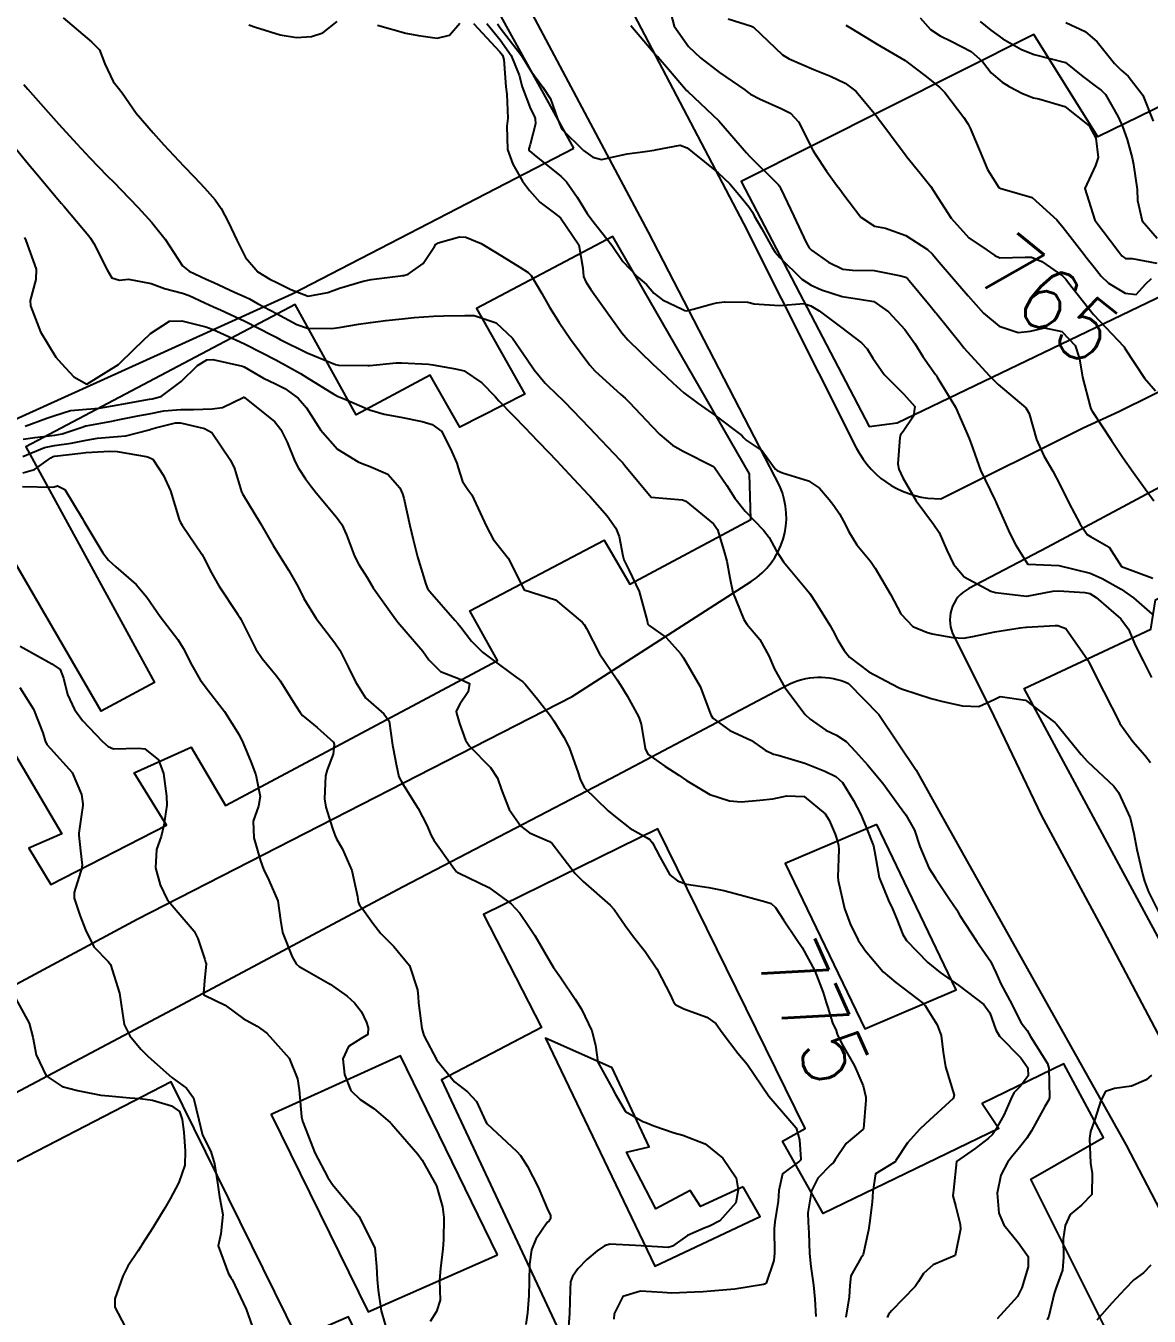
# Model space of a CAD drawing. Header units: metres. Extents: x 318500 to 325275, y 7408834 to 7428799.
# Drawn here: x 323206.3 to 323277.8, y 7420787.6 to 7420869.7 of the extents above; entities that cross this region are included whole.
import ezdxf
from ezdxf.enums import TextEntityAlignment as Align

# ---------------------------------------------------------------- set-up
doc = ezdxf.new("R2010")
doc.units = ezdxf.units.M
doc.header["$MEASUREMENT"] = 0
for name, color, linetype in [('Cotas', 45, 'Continuous'), ('Curvas de Nivel 1m', 11, 'Continuous'), ('Curvas de Nivel 5m', 15, 'Continuous'), ('Edificações', 30, 'Continuous'), ('Vias Primárias', 230, 'Continuous')]:
    doc.layers.add(name, color=color, linetype=linetype)
doc.styles.add('Style-STANDARD', font='STANDARD.shx')

msp = doc.modelspace()

# ---------------------------------------------------------------- linework, layer by layer
at = {"layer": 'Curvas de Nivel 1m', "flags": 128}
for points, elevation in [([(323247.255, 7420870.981), (323247.589, 7420869.699), (323248.501, 7420868.395), (323249.271, 7420867.672), (323250.476, 7420866.739), (323252.093, 7420865.636), (323252.3, 7420865.474), (323252.457, 7420865.352), (323253.016, 7420865.063), (323254.448, 7420864.425), (323254.993, 7420864.15), (323255.505, 7420863.594), (323256.413, 7420861.799), (323256.535, 7420861.578), (323257.288, 7420860.461), (323257.952, 7420859.557), (323258.14, 7420859.307), (323258.381, 7420858.948), (323259.465, 7420857.539), (323260.352, 7420856.968), (323261.039, 7420856.83), (323262.343, 7420856.372), (323263.715, 7420855.479), (323264.027, 7420855.175), (323264.324, 7420854.827), (323265.499, 7420853.458), (323266.296, 7420852.532), (323267.27, 7420851.43), (323268.268, 7420850.587), (323269.48, 7420850.183), (323270.263, 7420850.276), (323271.161, 7420850.486), (323272.263, 7420850.253), (323273.121, 7420849.357), (323273.399, 7420848.51), (323273.581, 7420847.35), (323274.062, 7420845.482), (323274.112, 7420845.341), (323274.198, 7420845.183), (323275.436, 7420843.321), (323275.726, 7420842.877), (323276.159, 7420842.236), (323276.8, 7420841.304), (323278.123, 7420839.485)], 766), ([(323208.691, 7420870.217), (323210.498, 7420868.701), (323211.021, 7420868.182), (323211.36, 7420867.294), (323211.879, 7420866.169), (323212.144, 7420865.852), (323212.453, 7420865.452), (323213.349, 7420864.151), (323214.421, 7420862.897), (323215.118, 7420862.129), (323216.39, 7420860.772), (323217.032, 7420860.1), (323217.689, 7420859.406), (323218.366, 7420858.646), (323218.762, 7420858.076), (323219.234, 7420857.184), (323219.762, 7420856.066), (323220.314, 7420854.977), (323221.088, 7420854.048), (323221.846, 7420853.587), (323222.294, 7420853.385), (323223.195, 7420852.923), (323224.285, 7420852.506), (323225.54, 7420852.735), (323226.29, 7420853.008), (323227.793, 7420853.456), (323228.296, 7420853.569), (323230.173, 7420853.796), (323230.299, 7420853.811), (323230.391, 7420853.827), (323230.657, 7420853.916), (323231.622, 7420854.595), (323232.327, 7420855.668), (323232.417, 7420855.811), (323232.579, 7420855.896), (323233.932, 7420856.28), (323234.336, 7420856.264), (323235.296, 7420855.856), (323236.321, 7420855.239), (323237.773, 7420854.36), (323238.303, 7420854.019), (323238.49, 7420853.817), (323239.162, 7420852.68), (323239.663, 7420851.799), (323240.266, 7420850.839), (323240.994, 7420849.779), (323242.225, 7420848.113), (323242.55, 7420847.757), (323244.205, 7420846.257), (323244.478, 7420846.011), (323244.758, 7420845.732), (323246.178, 7420844.227), (323246.675, 7420843.702), (323247.489, 7420843.016), (323248.16, 7420842.64), (323250.086, 7420841.661), (323250.149, 7420841.606), (323250.933, 7420840.449), (323251.461, 7420839.64), (323252.108, 7420838.824), (323253.279, 7420837.612), (323253.627, 7420837.149), (323254.077, 7420836.313), (323254.56, 7420835.595), (323256.044, 7420833.82), (323256.231, 7420833.577), (323256.634, 7420832.968), (323257.507, 7420831.558), (323257.684, 7420831.232), (323258.001, 7420830.616), (323258.402, 7420829.952), (323258.759, 7420829.538), (323259.976, 7420828.598), (323261.868, 7420827.594), (323261.961, 7420827.555), (323262.126, 7420827.498), (323263.952, 7420826.905), (323264.698, 7420826.71), (323265.945, 7420826.442), (323266.986, 7420826.388), (323267.951, 7420826.833), (323268.344, 7420827.024), (323269.951, 7420826.793), (323271.825, 7420825.362), (323271.88, 7420825.312), (323271.929, 7420825.26), (323273.49, 7420823.344), (323273.903, 7420822.894), (323275.57, 7420821.315), (323275.874, 7420820.913), (323276.609, 7420819.299), (323276.846, 7420818.301), (323277.035, 7420817.292), (323277.431, 7420815.66), (323277.538, 7420815.284), (323277.79, 7420814.597), (323278.437, 7420813.273)], 771), ([(323263.253, 7420870.214), (323263.9, 7420869.479), (323264.514, 7420869.075), (323265.232, 7420868.74), (323266.499, 7420868.074), (323267.207, 7420867.439), (323267.778, 7420866.726), (323268.477, 7420866.12), (323268.92, 7420865.859), (323269.766, 7420865.401), (323270.466, 7420865.12), (323270.797, 7420865.055), (323272.458, 7420864.568), (323273.999, 7420863.347), (323274.428, 7420862.564), (323274.58, 7420861.337), (323274.405, 7420860.818), (323273.726, 7420859.35), (323274.36, 7420857.34), (323275.891, 7420855.317), (323276.079, 7420855.065), (323276.326, 7420854.904), (323276.739, 7420854.893), (323278.323, 7420854.601)], 763), ([(323235.665, 7420869.853), (323236.505, 7420868.811), (323237.223, 7420867.833), (323237.723, 7420866.576), (323237.913, 7420865.825), (323238.446, 7420864.423), (323238.656, 7420864.03), (323238.739, 7420863.816), (323238.771, 7420863.478), (323238.415, 7420862.157), (323238.342, 7420861.889), (323238.347, 7420861.821), (323238.409, 7420861.735), (323238.813, 7420861.405), (323240.385, 7420860.136), (323240.732, 7420859.785), (323241.409, 7420858.813), (323242.053, 7420857.765), (323242.354, 7420857.374), (323243.628, 7420855.747), (323244.315, 7420854.715), (323245.274, 7420853.725), (323245.82, 7420853.242), (323246.29, 7420852.7), (323246.85, 7420852.266), (323248.107, 7420851.683), (323248.279, 7420851.599), (323248.385, 7420851.572), (323248.81, 7420851.675), (323249.941, 7420852.006), (323250.284, 7420852.084), (323250.786, 7420852.153), (323252.285, 7420852.117), (323252.684, 7420852.022), (323254.285, 7420851.919), (323255.834, 7420852.037), (323256.285, 7420851.894), (323256.823, 7420851.572), (323258.264, 7420850.49), (323259.516, 7420849.531), (323259.88, 7420849.159), (323260.24, 7420848.556), (323260.965, 7420847.513), (323262.211, 7420846.26), (323262.908, 7420845.489), (323262.822, 7420844.859), (323262.176, 7420843.901), (323262.004, 7420843.67), (323261.946, 7420843.502), (323261.826, 7420841.83), (323261.895, 7420841.503), (323262.142, 7420840.944), (323262.99, 7420839.487), (323264.098, 7420837.998), (323264.45, 7420837.465), (323264.953, 7420836.332), (323265.377, 7420835.45), (323266.058, 7420834.637), (323267.737, 7420833.731), (323268.044, 7420833.656), (323270.014, 7420833.416), (323270.04, 7420833.418), (323271.686, 7420833.725), (323272.046, 7420833.746), (323273.734, 7420833.653), (323274.044, 7420833.577), (323274.46, 7420833.334), (323276.02, 7420831.979), (323276.514, 7420831.302), (323276.949, 7420830.245), (323277.438, 7420829.288), (323277.974, 7420828.232)], 769), ([(323236.351, 7420869.843), (323236.516, 7420869.593), (323237.867, 7420867.826), (323238.475, 7420866.852), (323239.232, 7420865.808), (323239.725, 7420865.073), (323240.166, 7420863.794), (323240.43, 7420863.143), (323241.814, 7420861.769), (323242.404, 7420861.353), (323242.955, 7420861.202), (323244.407, 7420861.518), (323244.589, 7420861.555), (323245.743, 7420861.72), (323246.324, 7420861.799), (323246.412, 7420861.815), (323247.98, 7420862.123), (323248.414, 7420861.946), (323248.755, 7420861.677), (323250.39, 7420860.346), (323251.141, 7420859.649), (323251.703, 7420858.969), (323252.365, 7420858.171), (323252.579, 7420857.843), (323252.693, 7420857.625), (323253.178, 7420856.787), (323253.839, 7420855.607), (323254.023, 7420855.302), (323254.324, 7420854.96), (323255.714, 7420853.586), (323256.304, 7420853.202), (323256.96, 7420852.911), (323258.294, 7420852.477), (323259.523, 7420852.3), (323260.29, 7420852.162), (323261.24, 7420851.51), (323262.263, 7420850.375), (323262.909, 7420849.49), (323263.427, 7420848.667), (323264.23, 7420847.515), (323264.249, 7420847.489), (323264.264, 7420847.469), (323264.338, 7420847.359), (323265.495, 7420845.451), (323266.177, 7420843.899), (323266.358, 7420843.438), (323266.486, 7420843.118), (323267.088, 7420841.431), (323268.001, 7420839.542), (323268.068, 7420839.421), (323268.118, 7420839.306), (323268.955, 7420837.407), (323269.329, 7420836.648), (323270.071, 7420835.466), (323270.124, 7420835.442), (323272.07, 7420835.36), (323274.063, 7420834.878), (323274.841, 7420834.546), (323276.048, 7420833.854), (323276.828, 7420833.298), (323278.025, 7420832.273)], 768), ([(323244.833, 7420869.735), (323246.491, 7420867.787), (323246.562, 7420867.709), (323247.226, 7420866.952), (323248.302, 7420865.682), (323248.381, 7420865.603), (323248.459, 7420865.538), (323250.44, 7420863.66), (323252.191, 7420861.633), (323252.407, 7420861.405), (323254.229, 7420859.602), (323254.293, 7420859.515), (323254.377, 7420859.332), (323255.201, 7420857.592), (323255.995, 7420855.924), (323256.192, 7420855.581), (323256.328, 7420855.426), (323257.419, 7420854.661), (323258.317, 7420854.217), (323258.933, 7420854.157), (323260.316, 7420854.14), (323262.019, 7420853.797), (323262.312, 7420853.714), (323262.437, 7420853.624), (323262.542, 7420853.497), (323263.879, 7420851.883), (323264.222, 7420851.471), (323264.279, 7420851.399), (323265.856, 7420849.446), (323266.032, 7420849.227), (323266.245, 7420848.983), (323267.661, 7420847.426), (323268.222, 7420846.885), (323269.964, 7420845.394), (323270.195, 7420845.039), (323270.664, 7420843.383), (323271.129, 7420842.344), (323271.687, 7420841.367), (323272.137, 7420840.51), (323272.72, 7420839.354), (323273.441, 7420838.005), (323273.877, 7420837.342), (323274.089, 7420837.215), (323275.288, 7420836.528), (323276.07, 7420835.31), (323278.059, 7420834.567)], 767), ([(323258.522, 7420869.75), (323258.869, 7420869.547), (323260.505, 7420868.551), (323262.29, 7420867.503), (323262.41, 7420867.423), (323262.489, 7420867.366), (323263.544, 7420866.548), (323264.473, 7420865.811), (323264.81, 7420865.467), (323266.026, 7420863.874), (323266.3, 7420863.451), (323266.436, 7420863.19), (323267.167, 7420861.439), (323267.537, 7420860.568), (323268.258, 7420859.422), (323268.389, 7420859.349), (323268.474, 7420859.333), (323270.381, 7420858.796), (323271.949, 7420857.374), (323272.353, 7420856.877), (323273.548, 7420855.352), (323273.886, 7420854.907), (323274.32, 7420854.347), (323274.759, 7420853.777), (323275.233, 7420853.326), (323276.301, 7420852.702), (323276.997, 7420852.606), (323277.608, 7420853.297), (323277.975, 7420853.632)], 764), ([(323267.074, 7420869.987), (323267.742, 7420869.432), (323268.512, 7420868.884), (323269.698, 7420868.206), (323270.497, 7420867.889), (323272.49, 7420867.37), (323273.607, 7420866.478), (323274.475, 7420865.836), (323274.764, 7420865.627), (323275.054, 7420865.331), (323275.842, 7420863.926), (323276.131, 7420863.315), (323276.427, 7420862.475), (323276.741, 7420861.307), (323276.833, 7420860.878), (323277.057, 7420859.303), (323277.09, 7420858.593), (323277.374, 7420857.3), (323278.343, 7420856.187)], 762), ([(323272.528, 7420869.915), (323273.754, 7420869.351), (323274.51, 7420868.698), (323275.609, 7420867.323), (323276.052, 7420866.883), (323276.482, 7420866.508), (323277.418, 7420865.301), (323278.088, 7420863.651)], 761), ([(323206.196, 7420865.983), (323206.454, 7420865.687), (323207.749, 7420864.227), (323208.429, 7420863.463), (323209.577, 7420862.202), (323210.397, 7420861.319), (323211.509, 7420860.173), (323211.942, 7420859.733), (323212.371, 7420859.289), (323213.47, 7420858.149), (323214.346, 7420857.201), (323215.187, 7420856.127), (323216.305, 7420854.439), (323216.719, 7420854.104), (323217.804, 7420853.596), (323218.293, 7420853.377), (323219.596, 7420852.757), (323220.284, 7420852.456), (323220.553, 7420852.327), (323221.068, 7420852.048), (323222.271, 7420851.411), (323223.57, 7420850.7), (323224.257, 7420850.461), (323225.788, 7420850.454), (323226.258, 7420850.522), (323227.507, 7420850.715), (323228.263, 7420850.829), (323229.242, 7420850.959), (323230.267, 7420851.07), (323231.031, 7420851.15), (323232.27, 7420851.232), (323232.91, 7420851.251), (323234.271, 7420851.286), (323234.867, 7420851.266), (323236.265, 7420850.811), (323237.292, 7420849.83), (323238.23, 7420848.469), (323238.684, 7420847.813), (323239.383, 7420846.974), (323240.204, 7420846.163), (323240.398, 7420845.983), (323240.603, 7420845.784), (323242.176, 7420844.147), (323242.546, 7420843.756), (323244.153, 7420842.078), (323244.316, 7420841.902), (323244.459, 7420841.735), (323246.12, 7420839.71), (323248.118, 7420839.545), (323248.342, 7420839.452), (323250.095, 7420838.022), (323250.339, 7420837.656), (323250.752, 7420836.325), (323250.934, 7420835.647), (323251.126, 7420834.572), (323251.333, 7420833.641), (323252.015, 7420831.933), (323252.214, 7420831.627), (323253.041, 7420830.655), (323253.617, 7420829.606), (323253.977, 7420828.764), (323254.625, 7420827.593), (323255.934, 7420825.879), (323256.24, 7420825.575), (323257.244, 7420824.881), (323257.92, 7420824.559), (323258.547, 7420824.171), (323259.131, 7420823.532), (323259.897, 7420822.668), (323260.868, 7420821.51), (323261.86, 7420820.136), (323262.335, 7420819.493), (323262.88, 7420818.524), (323263.238, 7420817.479), (323263.81, 7420816.127), (323264.23, 7420815.464), (323265.11, 7420814.121), (323265.582, 7420813.443), (323265.652, 7420813.325), (323265.767, 7420813.095), (323266.862, 7420811.429), (323267.732, 7420810.192), (323268.095, 7420809.414), (323268.388, 7420808.731), (323269.102, 7420807.399), (323269.295, 7420807.005), (323269.679, 7420806.264), (323270.055, 7420805.765), (323270.278, 7420805.381), (323271.345, 7420803.664), (323271.441, 7420803.363), (323271.475, 7420801.499), (323271.432, 7420801.363), (323271.174, 7420800.935), (323270.34, 7420799.379), (323270.048, 7420798.918), (323269.574, 7420798.33), (323269.147, 7420797.816), (323268.826, 7420797.401), (323268.384, 7420796.571), (323268.15, 7420795.411), (323268.252, 7420794.144), (323268.569, 7420793.404), (323269.493, 7420792.284), (323270.117, 7420791.38), (323270.126, 7420790.724), (323269.723, 7420789.386), (323269.444, 7420788.839), (323268.159, 7420787.409)], 772), ([(323205.386, 7420862.255), (323206.392, 7420861.036), (323207.06, 7420860.233), (323208.365, 7420858.689), (323208.58, 7420858.435), (323208.764, 7420858.214), (323210.332, 7420856.336), (323210.443, 7420856.188), (323210.659, 7420855.851), (323211.5, 7420854.172), (323211.797, 7420853.669), (323212.294, 7420853.527), (323212.867, 7420853.581), (323214.292, 7420853.302), (323215.159, 7420852.997), (323216.286, 7420852.694), (323216.73, 7420852.549), (323217.724, 7420852.088), (323218.276, 7420851.834), (323218.712, 7420851.637), (323220.263, 7420850.908), (323221.993, 7420850.034), (323222.248, 7420849.898), (323222.515, 7420849.757), (323224.234, 7420848.901), (323226.041, 7420848.164), (323226.222, 7420848.123), (323228.089, 7420848.085), (323228.222, 7420848.09), (323229.897, 7420848.253), (323230.225, 7420848.26), (323231.956, 7420848.17), (323232.224, 7420848.139), (323233.667, 7420847.878), (323234.129, 7420847.782), (323234.219, 7420847.747), (323235.352, 7420846.994), (323236.203, 7420846.11), (323236.435, 7420845.838), (323238.174, 7420844.066), (323238.411, 7420843.816), (323240.143, 7420842), (323240.342, 7420841.787), (323241.214, 7420840.857), (323242.121, 7420839.892), (323242.24, 7420839.759), (323243.321, 7420838.529), (323243.885, 7420837.742), (323244.085, 7420837.206), (323244.32, 7420835.984), (323244.385, 7420835.735), (323244.71, 7420835.081), (323245.36, 7420833.72), (323245.882, 7420831.842), (323245.893, 7420831.712), (323245.918, 7420831.62), (323246.008, 7420831.535), (323247.082, 7420830.775), (323247.991, 7420829.761), (323248.049, 7420829.679), (323248.179, 7420829.486), (323249.235, 7420827.667), (323249.933, 7420825.851), (323250.053, 7420825.658), (323251.135, 7420824.855), (323251.919, 7420824.509), (323252.512, 7420824.217), (323253.388, 7420823.608), (323253.906, 7420823.36), (323254.219, 7420823.284), (323255.898, 7420822.789), (323257.174, 7420822.277), (323257.886, 7420821.928), (323258.3, 7420821.544), (323258.996, 7420820.4), (323259.465, 7420819.526), (323259.583, 7420819.26), (323259.841, 7420818.643), (323260.286, 7420817.515), (323260.395, 7420816.941), (323260.636, 7420815.512), (323261.234, 7420814.05), (323261.498, 7420813.503), (323261.763, 7420812.847), (323262.137, 7420811.877), (323262.381, 7420811.491), (323263.729, 7420810.102), (323264.517, 7420809.458), (323265.708, 7420808.634), (323267.31, 7420807.424), (323267.685, 7420806.886), (323268.063, 7420805.804), (323268.308, 7420805.41), (323269.649, 7420804.021), (323270.094, 7420803.383), (323270.127, 7420802.888), (323269.622, 7420802.195), (323269.209, 7420801.804), (323269.022, 7420801.399), (323268.578, 7420800.384), (323268.032, 7420799.413), (323267.845, 7420799.157), (323267.582, 7420798.899), (323266.749, 7420798.252), (323265.56, 7420797.44), (323265.365, 7420795.61), (323265.341, 7420795.443), (323265.329, 7420795.244), (323265.521, 7420794.548), (323265.794, 7420793.437), (323265.815, 7420793.127), (323265.48, 7420791.44), (323264.071, 7420790.861), (323263.463, 7420790.308), (323263.145, 7420789.785), (323262.924, 7420789.478), (323261.434, 7420787.932), (323261.242, 7420787.692), (323261.141, 7420787.503)], 773), ([(323206.23, 7420856.241), (323206.327, 7420856.053), (323206.974, 7420854.233), (323206.957, 7420853.57), (323206.6, 7420852.237), (323206.616, 7420851.896), (323207.265, 7420850.23), (323208.226, 7420848.63), (323208.59, 7420848.214), (323209.377, 7420847.368), (323210.207, 7420846.911), (323212.22, 7420848.16), (323213.235, 7420849.15), (323214.25, 7420850.14), (323215.465, 7420850.919), (323216.262, 7420850.933), (323217.786, 7420850.558), (323218.255, 7420850.385), (323218.943, 7420850.073), (323220.241, 7420849.472), (323221.367, 7420848.908), (323222.226, 7420848.458), (323223.048, 7420848.018), (323223.8, 7420847.59), (323224.213, 7420847.34), (323225.925, 7420846.26), (323226.201, 7420846.121), (323226.306, 7420846.084), (323226.595, 7420845.974), (323228.19, 7420845.264), (323229.131, 7420844.991), (323230.183, 7420844.806), (323231.559, 7420844.527), (323232.177, 7420844.338), (323232.809, 7420843.89), (323233.442, 7420842.589), (323233.747, 7420841.876), (323233.85, 7420841.587), (323234.128, 7420840.7), (323234.46, 7420840.202), (323234.704, 7420839.861), (323235.25, 7420838.706), (323235.652, 7420837.847), (323236.078, 7420837.045), (323237.016, 7420835.83), (323238.04, 7420833.82), (323240.031, 7420833.173), (323241.741, 7420831.764), (323241.861, 7420831.615), (323242.006, 7420831.356), (323242.846, 7420829.751), (323243.965, 7420828.079), (323244.202, 7420827.736), (323244.607, 7420827.074), (323245.338, 7420825.719), (323245.481, 7420825.272), (323245.746, 7420823.712), (323245.905, 7420823.358), (323246.989, 7420822.598), (323247.885, 7420822.013), (323248.369, 7420821.675), (323249.867, 7420820.799), (323251.114, 7420820.388), (323251.861, 7420820.333), (323253.051, 7420820.423), (323253.864, 7420820.507), (323254.758, 7420820.699), (323255.866, 7420820.658), (323257.209, 7420819.56), (323257.455, 7420819.165), (323257.837, 7420818.27), (323258.015, 7420817.73), (323258.056, 7420817.547), (323258.074, 7420817.298), (323258.012, 7420815.547), (323258.032, 7420815.311), (323258.43, 7420813.54), (323258.784, 7420812.558), (323259.311, 7420811.527), (323259.74, 7420810.852), (323260.902, 7420809.508), (323261.71, 7420808.832), (323263.479, 7420807.473), (323263.576, 7420807.358), (323263.687, 7420807.15), (323264.338, 7420806.122), (323264.576, 7420805.456), (323264.719, 7420804.389), (323264.862, 7420803.452), (323265.406, 7420801.65), (323265.352, 7420801.444), (323263.593, 7420799.819), (323263.214, 7420799.476), (323262.438, 7420798.626), (323261.693, 7420797.498), (323261.647, 7420797.41), (323261.558, 7420797.34), (323260.41, 7420796.648), (323260.239, 7420795.513), (323260.19, 7420794.847), (323260.023, 7420793.515), (323259.958, 7420793.06), (323259.619, 7420791.519), (323259.578, 7420791.42), (323259.476, 7420791.285), (323258.836, 7420790.153), (323258.772, 7420789.53), (323258.721, 7420788.809), (323258.512, 7420787.534)], 774), ([(323206.157, 7420843.405), (323206.889, 7420843.502), (323208.162, 7420843.669), (323208.628, 7420843.748), (323209.981, 7420844.193), (323210.115, 7420844.247), (323210.171, 7420844.26), (323211.791, 7420844.551), (323212.177, 7420844.625), (323213.446, 7420844.882), (323214.183, 7420845.026), (323215.111, 7420845.201), (323216.188, 7420845.29), (323216.987, 7420845.299), (323218.189, 7420845.337), (323218.847, 7420845.417), (323220.154, 7420846.06), (323220.181, 7420846.08), (323220.2, 7420846.076), (323220.238, 7420846.059), (323222.177, 7420844.501), (323222.548, 7420844.024), (323222.968, 7420843.208), (323223.454, 7420842.01), (323223.677, 7420841.549), (323224.129, 7420840.887), (323224.501, 7420840.374), (323224.798, 7420839.993), (323226.097, 7420838.446), (323226.439, 7420837.975), (323226.744, 7420837.306), (323227.246, 7420835.962), (323227.523, 7420835.427), (323228.047, 7420834.607), (323228.283, 7420834.187), (323228.43, 7420833.944), (323229.497, 7420832.449), (323229.884, 7420831.922), (323230.008, 7420831.76), (323231.599, 7420829.904), (323231.975, 7420829.362), (323232.708, 7420828.626), (323233.964, 7420828.138), (323234.553, 7420827.861), (323234.483, 7420827.331), (323233.94, 7420826.543), (323233.709, 7420826.097), (323233.761, 7420825.873), (323233.806, 7420825.749), (323233.924, 7420825.306), (323234.3, 7420824.25), (323234.571, 7420823.86), (323235.89, 7420822.498), (323236.349, 7420821.835), (323236.608, 7420821.094), (323237.092, 7420819.828), (323237.839, 7420818.768), (323238.378, 7420818.354), (323239.663, 7420817.793), (323239.828, 7420817.677), (323241.295, 7420815.768), (323241.792, 7420815.259), (323243.524, 7420813.742), (323243.767, 7420813.468), (323244.475, 7420812.447), (323245.007, 7420811.721), (323245.736, 7420810.799), (323246.495, 7420809.698), (323247.358, 7420808.022), (323247.511, 7420807.683), (323247.568, 7420807.561), (323247.687, 7420807.405), (323248.216, 7420807.143), (323249.68, 7420806.617), (323250.238, 7420806.213), (323250.641, 7420805.645), (323251.65, 7420804.323), (323252.237, 7420803.621), (323253.61, 7420801.6), (323255.354, 7420799.582), (323255.578, 7420798.809), (323255.653, 7420797.579), (323255.63, 7420797.508), (323255.558, 7420797.444), (323254.48, 7420796.656), (323254.252, 7420795.593), (323254.205, 7420794.912), (323253.991, 7420793.595), (323253.96, 7420793.138), (323253.986, 7420791.595), (323253.938, 7420791.13), (323253.451, 7420789.693), (323253.406, 7420789.645), (323253.269, 7420789.603), (323251.447, 7420789.316), (323249.92, 7420789.171), (323249.445, 7420789.141), (323248.891, 7420789.105), (323247.444, 7420789.052), (323246.839, 7420789.084), (323245.445, 7420789.187), (323244.313, 7420788.85), (323243.772, 7420787.727), (323243.747, 7420787.405)], 776), ([(323206.141, 7420842.309), (323207.506, 7420842.87), (323208.152, 7420842.999), (323209.204, 7420843.155), (323210.157, 7420843.347), (323210.876, 7420843.463), (323212.161, 7420843.568), (323212.692, 7420843.624), (323214.168, 7420843.998), (323214.272, 7420844.035), (323214.585, 7420844.134), (323215.855, 7420844.434), (323216.175, 7420844.44), (323217.69, 7420844.087), (323218.166, 7420843.839), (323219.36, 7420842.068), (323219.604, 7420841.534), (323220.052, 7420840.061), (323220.118, 7420839.919), (323221.263, 7420838.042), (323222.069, 7420836.639), (323222.444, 7420836.024), (323223.072, 7420835.036), (323223.649, 7420834.006), (323224.029, 7420833.262), (323224.802, 7420831.992), (323225.987, 7420830.443), (323226.309, 7420829.975), (323226.871, 7420828.869), (323227.298, 7420827.96), (323227.945, 7420826.938), (323229.113, 7420825.932), (323229.444, 7420825.448), (323229.663, 7420823.924), (323229.704, 7420823.72), (323229.892, 7420822.724), (323230.069, 7420821.918), (323230.29, 7420821.499), (323231.296, 7420819.906), (323231.839, 7420818.843), (323232.124, 7420818.187), (323232.288, 7420817.893), (323233.497, 7420816.182), (323233.743, 7420815.871), (323233.799, 7420815.833), (323233.862, 7420815.806), (323235.785, 7420814.867), (323237.223, 7420813.825), (323237.764, 7420813.228), (323238.342, 7420812.398), (323238.713, 7420811.806), (323239.725, 7420810.09), (323239.916, 7420809.787), (323240.375, 7420809.115), (323241.294, 7420807.766), (323241.447, 7420807.523), (323241.684, 7420807.12), (323242.356, 7420805.753), (323242.573, 7420804.834), (323242.739, 7420803.749), (323243.616, 7420802.152), (323243.838, 7420801.737), (323244.483, 7420800.611), (323245.593, 7420799.979), (323245.792, 7420799.907), (323246.287, 7420799.7), (323247.584, 7420799.254), (323248.142, 7420799.114), (323249.573, 7420798.547), (323250.688, 7420797.643), (323251.541, 7420796.384), (323251.67, 7420795.628), (323251.522, 7420794.806), (323250.498, 7420793.645), (323249.845, 7420793.315), (323249.503, 7420793.194), (323248.441, 7420792.725), (323247.486, 7420792.053), (323247.203, 7420791.966), (323245.485, 7420792.06), (323245.121, 7420792.078), (323243.487, 7420792.164), (323243.152, 7420792.068), (323242.689, 7420791.742), (323242.031, 7420791.192), (323241.462, 7420790.59), (323241.112, 7420790.108), (323241.002, 7420789.767), (323240.968, 7420789.29), (323240.918, 7420787.768), (323240.817, 7420786.361)], 777), ([(323206.13, 7420841.27), (323206.884, 7420841.481), (323207.924, 7420842.222), (323208.064, 7420842.298), (323208.141, 7420842.317), (323209.818, 7420842.522), (323210.145, 7420842.555), (323211.676, 7420842.638), (323212.147, 7420842.616), (323213.988, 7420842.295), (323214.142, 7420842.261), (323214.401, 7420842.136), (323215.087, 7420841.083), (323215.531, 7420840.119), (323216.093, 7420838.296), (323216.161, 7420838.109), (323216.269, 7420837.926), (323217.521, 7420836.088), (323217.719, 7420835.747), (323218.05, 7420835.053), (323218.599, 7420834.074), (323219.822, 7420832.253), (323219.951, 7420832.061), (323220.008, 7420831.959), (323220.97, 7420830.045), (323221.373, 7420829.438), (323221.967, 7420828.718), (323222.28, 7420828.342), (323222.505, 7420828.022), (323223.503, 7420826.44), (323223.778, 7420826.002), (323223.927, 7420825.817), (323224.862, 7420825.044), (323225.902, 7420824.123), (323225.958, 7420823.979), (323225.894, 7420823.352), (323225.503, 7420822.364), (323225.401, 7420821.985), (323225.324, 7420820.519), (323225.429, 7420819.984), (323225.836, 7420818.621), (323226.013, 7420818.158), (323226.106, 7420817.976), (323226.486, 7420817.304), (323227.079, 7420815.961), (323227.427, 7420814.304), (323227.483, 7420813.954), (323227.569, 7420813.753), (323227.765, 7420813.481), (323228.42, 7420812.603), (323228.915, 7420811.933), (323229.738, 7420811.12), (323230.748, 7420809.91), (323231.25, 7420808.351), (323231.291, 7420807.904), (323231.319, 7420807.536), (323231.523, 7420805.892), (323231.663, 7420805.454), (323232.476, 7420803.882), (323233.619, 7420802.497), (323234.43, 7420801.858), (323235.016, 7420801.261), (323235.592, 7420800.001), (323235.64, 7420799.889), (323235.684, 7420799.839), (323237.564, 7420798.099), (323237.817, 7420797.807), (323238.246, 7420797.107), (323238.925, 7420795.796), (323239.516, 7420794.437), (323239.71, 7420793.985), (323239.729, 7420793.787), (323239.631, 7420793.665), (323239.506, 7420793.541), (323238.792, 7420792.496), (323238.505, 7420791.8), (323238.373, 7420790.894), (323238.367, 7420789.801), (323238.348, 7420788.893), (323238.25, 7420787.802), (323238.155, 7420787.067)], 778), ([(323206.121, 7420840.389), (323207.992, 7420840.35), (323208.121, 7420840.367), (323208.331, 7420840.426), (323208.803, 7420840.21), (323209.899, 7420838.387), (323210.018, 7420838.191), (323210.088, 7420838.076), (323211.235, 7420836.172), (323211.589, 7420835.7), (323212.051, 7420835.279), (323213.355, 7420834.147), (323214.028, 7420833.353), (323214.88, 7420832.127), (323215.988, 7420830.652), (323216.348, 7420830.104), (323216.887, 7420829.014), (323217.417, 7420828.088), (323217.95, 7420827.392), (323218.974, 7420826.07), (323219.908, 7420824.579), (323220.156, 7420824.056), (323220.673, 7420822.834), (323220.969, 7420822.044), (323221.238, 7420820.66), (323221.135, 7420820.041), (323220.79, 7420819.091), (323220.829, 7420818.04), (323221.269, 7420816.572), (323221.459, 7420816.033), (323221.79, 7420815.345), (323222.356, 7420814.021), (323222.532, 7420812.793), (323222.661, 7420812.016), (323223.278, 7420810.455), (323223.53, 7420810.003), (323223.718, 7420809.835), (323224.054, 7420809.656), (323225.701, 7420808.718), (323226.773, 7420807.959), (323227.254, 7420807.523), (323227.68, 7420806.967), (323228.007, 7420806.279), (323228.106, 7420805.943), (323228.096, 7420805.511), (323227.66, 7420805.256), (323226.867, 7420804.742), (323226.499, 7420803.961), (323226.617, 7420802.968), (323227.016, 7420801.956), (323227.604, 7420801.374), (323228.475, 7420800.813), (323229.506, 7420799.921), (323229.589, 7420799.831), (323231.278, 7420797.894), (323231.555, 7420797.525), (323232.463, 7420795.881), (323232.845, 7420794.548), (323232.926, 7420793.876), (323232.916, 7420792.449), (323232.862, 7420791.876), (323232.719, 7420790.62), (323232.656, 7420789.878), (323232.702, 7420788.613), (323232.473, 7420787.88), (323232.051, 7420787.253)], 779), ([(323205.95, 7420827.595), (323206.82, 7420826.227), (323207.401, 7420824.724), (323207.549, 7420824.215), (323207.665, 7420823.981), (323207.895, 7420823.725), (323209.263, 7420822.196), (323209.859, 7420820.779), (323209.942, 7420820.189), (323209.943, 7420820.094), (323209.838, 7420819.37), (323209.692, 7420818.321), (323209.691, 7420818.191), (323209.81, 7420817.199), (323209.902, 7420816.29), (323209.898, 7420816.189), (323209.88, 7420816.108), (323209.795, 7420815.841), (323209.41, 7420814.56), (323209.41, 7420814.194), (323209.754, 7420813.112), (323210.128, 7420812.184), (323210.657, 7420811.104), (323211.574, 7420810.162), (323211.717, 7420809.971), (323212.292, 7420808.151), (323212.4, 7420807.428), (323212.582, 7420806.146), (323212.944, 7420805.432), (323213.645, 7420804.588), (323214.102, 7420804.125), (323215.62, 7420802.781), (323216.549, 7420802.096), (323217, 7420801.485), (323217.327, 7420800.084), (323217.575, 7420799.101), (323218.093, 7420798.072), (323218.339, 7420797.277), (323218.515, 7420796.065), (323218.647, 7420795.189), (323218.866, 7420794.06), (323218.733, 7420792.82), (323218.565, 7420792.064), (323219.223, 7420790.284), (323219.364, 7420790.051), (323219.397, 7420789.998), (323219.449, 7420789.912), (323220.34, 7420788.041), (323220.859, 7420786.585)], 781), ([(323205.683, 7420807.788), (323206.544, 7420806.227), (323206.769, 7420805.341), (323206.981, 7420804.22), (323207.62, 7420802.884), (323208.642, 7420802.2), (323209.608, 7420801.949), (323211.101, 7420801.664), (323211.605, 7420801.617), (323212.949, 7420801.485), (323213.603, 7420801.445), (323214.379, 7420801.345), (323215.599, 7420800.985), (323216.099, 7420800.607), (323216.276, 7420800.1), (323216.376, 7420799.3), (323216.469, 7420798.096), (323216.434, 7420797.209), (323216.065, 7420796.102), (323215.52, 7420795.062), (323215.173, 7420794.454), (323214.966, 7420794.115), (323214.402, 7420793.215), (323213.716, 7420792.128), (323213.626, 7420791.981), (323213.474, 7420791.756), (323212.826, 7420790.773), (323212.488, 7420790.144), (323211.979, 7420788.696), (323211.994, 7420788.152), (323212.638, 7420786.915)], 782), ([(323277.975, 7420802.937), (323277.63, 7420802.639), (323276.698, 7420802.22), (323275.622, 7420802.078), (323275.052, 7420801.885), (323274.756, 7420801.323), (323274.366, 7420800.097), (323274.101, 7420799.332), (323274.03, 7420798.886), (323274.091, 7420797.332), (323274.205, 7420796.676), (323274.171, 7420795.33), (323273.523, 7420794.661), (323272.798, 7420794.067), (323272.487, 7420793.35), (323272.344, 7420792.504), (323272.362, 7420791.351), (323272.298, 7420790.521), (323271.885, 7420789.356), (323271.776, 7420789.027), (323271.432, 7420787.592), (323271.341, 7420787.361)], 771)]:
    msp.add_lwpolyline(points, dxfattribs=dict(at, elevation=elevation))
at = {"layer": 'Curvas de Nivel 5m', "flags": 128}
for points, elevation in [([(323251.037, 7420870.165), (323252.521, 7420869.7), (323252.639, 7420869.629), (323254.494, 7420867.873), (323254.921, 7420867.604), (323256.48, 7420866.939), (323257.538, 7420866.5), (323258.468, 7420866.065), (323259.158, 7420865.543), (323260.445, 7420864.002), (323260.648, 7420863.732), (323260.808, 7420863.524), (323261.973, 7420861.95), (323262.307, 7420861.502), (323262.349, 7420861.441), (323262.409, 7420861.367), (323263.241, 7420860.33), (323263.918, 7420859.477), (323264.38, 7420858.788), (323265.232, 7420857.461), (323266.342, 7420856.225), (323267.508, 7420855.432), (323268.004, 7420855.102), (323268.325, 7420854.946), (323269.925, 7420854.995), (323270.326, 7420854.988), (323271, 7420854.707), (323272.314, 7420853.806), (323272.529, 7420853.584), (323272.699, 7420853.364), (323274.28, 7420851.34), (323276.207, 7420849.311), (323276.225, 7420849.285), (323276.249, 7420849.215), (323277.531, 7420847.297), (323278.218, 7420846.486)], 765), ([(323220.516, 7420869.771), (323220.939, 7420869.628), (323222.507, 7420869.143), (323223.557, 7420868.961), (323224.505, 7420869.031), (323225.227, 7420869.275), (323226.145, 7420869.984)], 770), ([(323228.711, 7420869.753), (323230.51, 7420869.249), (323231.319, 7420869.101), (323232.505, 7420868.925), (323233.284, 7420869.112), (323233.954, 7420869.878)], 770), ([(323234.823, 7420869.865), (323236.493, 7420868.064), (323236.659, 7420867.838), (323236.753, 7420867.57), (323236.88, 7420865.836), (323236.934, 7420865.356), (323236.995, 7420863.834), (323236.932, 7420863.336), (323236.983, 7420861.834), (323237.313, 7420860.914), (323237.94, 7420859.824), (323238.374, 7420859.221), (323239.044, 7420858.487), (323239.97, 7420857.796), (323240.356, 7420857.502), (323241.515, 7420855.772), (323241.778, 7420854.298), (323241.828, 7420853.767), (323241.959, 7420853.428), (323242.292, 7420852.931), (323243.131, 7420851.751), (323244.256, 7420850.17), (323244.632, 7420849.734), (323246.227, 7420848.182), (323246.75, 7420847.702), (323247.51, 7420846.987), (323248.207, 7420846.348), (323249.113, 7420845.671), (323250.189, 7420844.934), (323251.891, 7420843.634), (323252.024, 7420843.487), (323252.167, 7420843.335), (323253.201, 7420842.655), (323253.946, 7420841.603), (323254.041, 7420841.494), (323254.147, 7420841.418), (323254.48, 7420841.262), (323256.137, 7420840.744), (323256.841, 7420840.28), (323257.459, 7420839.56), (323257.749, 7420839.19), (323258.107, 7420838.662), (323258.494, 7420837.942), (323258.696, 7420837.541), (323259.219, 7420836.671), (323260.071, 7420835.651), (323260.175, 7420835.519), (323260.386, 7420835.196), (323261.374, 7420833.507), (323262.022, 7420832.294), (323262.785, 7420831.488), (323263.647, 7420831.116), (323264.005, 7420831.016), (323265.331, 7420830.778), (323266.003, 7420830.74), (323266.6, 7420830.838), (323268.007, 7420831.149), (323269.624, 7420831.396), (323269.972, 7420831.429), (323270.011, 7420831.431), (323271.833, 7420831.543), (323272.013, 7420831.536), (323272.511, 7420831.355), (323273.742, 7420829.593), (323273.911, 7420829.341), (323273.988, 7420829.218), (323274.943, 7420827.325), (323275.931, 7420825.38), (323275.967, 7420825.309), (323276.79, 7420824.168), (323277.558, 7420823.285), (323277.903, 7420822.827)], 770), ([(323206.289, 7420844.239), (323207.658, 7420844.745), (323208.18, 7420844.913), (323209.162, 7420845.228), (323210.187, 7420845.312), (323210.997, 7420845.369), (323212.191, 7420845.584), (323212.674, 7420845.674), (323214.197, 7420845.948), (323214.358, 7420845.977), (323214.934, 7420846.129), (323216.21, 7420847.075), (323217.252, 7420848.095), (323217.847, 7420848.464), (323218.226, 7420848.468), (323220.121, 7420848.061), (323220.22, 7420848.017), (323221.457, 7420847.286), (323222.209, 7420846.933), (323222.813, 7420846.628), (323223.666, 7420846.008), (323224.191, 7420845.393), (323225.077, 7420843.991), (323226.152, 7420842.762), (323227.469, 7420841.96), (323227.951, 7420841.766), (323228.138, 7420841.701), (323229.368, 7420841.167), (323230.124, 7420840.313), (323230.296, 7420839.918), (323230.375, 7420839.658), (323230.762, 7420837.913), (323230.973, 7420837.014), (323231.258, 7420835.908), (323231.774, 7420834.172), (323231.896, 7420833.901), (323232.037, 7420833.703), (323233.639, 7420831.876), (323233.818, 7420831.683), (323234.006, 7420831.448), (323234.688, 7420830.55), (323235.39, 7420829.849), (323235.983, 7420829.394), (323237.54, 7420828.251), (323237.962, 7420827.954), (323238.113, 7420827.818), (323238.887, 7420826.865), (323239.727, 7420825.793), (323239.81, 7420825.673), (323239.927, 7420825.486), (323240.567, 7420824.431), (323240.916, 7420823.775), (323241.481, 7420822.171), (323241.616, 7420821.764), (323241.872, 7420821.244), (323243.398, 7420819.745), (323243.846, 7420819.368), (323244.761, 7420818.648), (323245.834, 7420818.06), (323246.042, 7420817.917), (323246.208, 7420817.704), (323246.686, 7420816.828), (323247.324, 7420815.687), (323247.794, 7420815.286), (323248.381, 7420815.084), (323249.788, 7420814.871), (323250.76, 7420814.671), (323251.782, 7420814.408), (323253.416, 7420813.965), (323253.774, 7420813.848), (323254.045, 7420813.597), (323254.546, 7420812.808), (323255.378, 7420811.584), (323255.742, 7420811.043), (323256.542, 7420809.568), (323257.078, 7420808.181), (323257.27, 7420807.556), (323257.363, 7420807.231), (323257.677, 7420806.26), (323257.892, 7420805.767), (323257.962, 7420805.546), (323258.238, 7420804.965), (323259.074, 7420803.528), (323259.621, 7420802.255), (323259.789, 7420801.518), (323259.789, 7420801.338), (323259.638, 7420799.52), (323259.621, 7420799.489), (323259.589, 7420799.466), (323258.535, 7420798.576), (323257.832, 7420797.546), (323257.728, 7420797.377), (323257.555, 7420797.224), (323256.731, 7420796.373), (323256.327, 7420795.568), (323256.102, 7420794.157), (323256.124, 7420793.571), (323256.168, 7420792.902), (323256.21, 7420791.569), (323256.291, 7420790.745), (323256.468, 7420789.565), (323256.553, 7420788.675), (323256.612, 7420787.562)], 775), ([(323205.966, 7420830.226), (323207.264, 7420829.518), (323207.969, 7420829.109), (323208.501, 7420828.74), (323208.712, 7420828.202), (323208.986, 7420827.158), (323209.43, 7420826.195), (323209.92, 7420825.491), (323211.212, 7420824.17), (323211.571, 7420823.839), (323211.895, 7420823.699), (323213.495, 7420823.743), (323213.896, 7420823.692), (323214.763, 7420822.995), (323215.085, 7420822.118), (323215.282, 7420820.693), (323215.289, 7420820.116), (323215.117, 7420818.831), (323214.938, 7420818.119), (323214.645, 7420817.289), (323214.587, 7420816.122), (323214.871, 7420815.031), (323215.321, 7420814.114), (323215.762, 7420813.577), (323217.033, 7420812.091), (323217.28, 7420811.631), (323217.722, 7420810.28), (323217.76, 7420810.119), (323217.776, 7420810.079), (323217.794, 7420810.004), (323217.703, 7420808.933), (323217.636, 7420808.136), (323217.64, 7420808.081), (323217.657, 7420808.048), (323217.689, 7420808.025), (323219.002, 7420807.379), (323219.678, 7420806.897), (323220.16, 7420806.53), (323221.041, 7420806.036), (323221.664, 7420805.608), (323223.075, 7420804.008), (323223.62, 7420802.689), (323223.716, 7420801.998), (323223.875, 7420800.278), (323223.944, 7420799.995), (323224.176, 7420799.397), (323224.716, 7420797.983), (323225.537, 7420796.415), (323225.853, 7420795.967), (323227.51, 7420793.95), (323228.534, 7420791.934), (323228.648, 7420790.746), (323228.685, 7420789.931), (323228.751, 7420789.238), (323228.932, 7420787.927), (323229.406, 7420786.321)], 780), ([(323277.924, 7420790.825), (323277.466, 7420790.347), (323276.843, 7420789.906), (323276.28, 7420789.298), (323275.441, 7420788.408), (323274.504, 7420787.324)], 770)]:
    msp.add_lwpolyline(points, dxfattribs=dict(at, elevation=elevation))
at = {"layer": 'Edificações'}
for points in [[(323241.197, 7420861.921), (323228.767, 7420884.485), (323197.763, 7420868.949), (323201.926, 7420861.296), (323197.142, 7420858.49), (323204.736, 7420844.254), (323223.275, 7420852.658), (323241.197, 7420861.921)], [(323315.797, 7420802.126), (323291.451, 7420789.653), (323289.403, 7420789.773), (323278.981, 7420810.656), (323269.868, 7420827.545), (323277.936, 7420831.316), (323278.237, 7420833.181), (323281.851, 7420834.986), (323279.743, 7420838.898), (323283.906, 7420840.871), (323295.661, 7420819.305), (323291.444, 7420817.198), (323289.697, 7420820.629), (323284.817, 7420818.342), (323291.689, 7420805.743), (323300.183, 7420810.738), (323304.048, 7420804.473), (323306.999, 7420806.64), (323305.192, 7420809.649), (323309.71, 7420811.936), (323315.797, 7420802.126)], [(323249.337, 7420767.28), (323265.169, 7420776.097), (323277.197, 7420782.522), (323270.293, 7420796.297), (323274.916, 7420798.951), (323272.398, 7420803.638), (323267.188, 7420801.122), (323268.257, 7420799.537), (323257.078, 7420794.126), (323256.236, 7420795.633), (323254.495, 7420798.729), (323255.922, 7420799.529), (323246.545, 7420818.598), (323235.464, 7420813.154), (323239.156, 7420805.953), (323232.781, 7420802.632), (323239.956, 7420787.306)], [(323260.484, 7420818.875), (323254.656, 7420816.405), (323259.719, 7420805.88), (323265.546, 7420808.349), (323260.484, 7420818.875)], [(323251.98, 7420795.829), (323249.273, 7420794.565), (323248.606, 7420795.583), (323246.427, 7420794.425), (323244.562, 7420798.021), (323246.003, 7420798.372), (323243.648, 7420803.393), (323239.396, 7420805.289), (323246.359, 7420790.768), (323253.072, 7420793.928), (323251.98, 7420795.829)], [(323236.336, 7420791.492), (323230.162, 7420804.151), (323221.93, 7420800.418), (323228.104, 7420787.867), (323236.336, 7420791.492)]]:
    msp.add_lwpolyline(points, close=True, dxfattribs=at)
for points in [[(323291.223, 7420870.768), (323274.55, 7420862.657), (323270.479, 7420869.167), (323251.851, 7420859.794), (323260.002, 7420844.209), (323261.795, 7420844.453), (323261.795, 7420844.453), (323296.38, 7420861.087), (323297.376, 7420859.452), (323313.417, 7420868.667), (323310.575, 7420878.365)], [(323200.664, 7420831.764), (323208.612, 7420818.29), (323206.52, 7420817.37), (323207.915, 7420815.056), (323215.287, 7420818.843), (323213.218, 7420822.16), (323216.839, 7420823.8), (323219.028, 7420820.099), (323236.344, 7420829.315), (323234.585, 7420832.485), (323243.131, 7420836.985), (323244.773, 7420834.168), (323252.477, 7420838.289), (323252.393, 7420841.191), (323243.678, 7420856.314), (323235.006, 7420851.729), (323238.079, 7420846.262), (323233.953, 7420844.159), (323232.059, 7420847.482), (323227.344, 7420844.958), (323223.458, 7420851.973), (323206.319, 7420842.916), (323214.521, 7420827.909), (323211.122, 7420826.084), (323202.623, 7420840.685)], [(323244.994, 7420764.753), (323235.6, 7420784.159), (323229.567, 7420781.835), (323226.866, 7420787.543), (323223.645, 7420786.142), (323215.58, 7420802.503), (323189.383, 7420788.976), (323195.41, 7420775.935), (323188.916, 7420773.081), (323186.355, 7420779.104), (323183.394, 7420777.807), (323181.212, 7420782.166), (323177.991, 7420780.609), (323177.368, 7420782.373), (323171.186, 7420779.208), (323180.332, 7420759.963), (323183.907, 7420761.633), (323185.382, 7420758.161), (323181.972, 7420756.44), (323187.157, 7420744.36), (323191.846, 7420745.933), (323193.256, 7420741.642), (323190.51, 7420740.88)]]:
    msp.add_lwpolyline(points, dxfattribs=at)
at = {"layer": 'Vias Primárias'}
for points in [[(323715.644, 7420145.548, 0), (323709.04, 7420132.939)], [(323831.088, 7420001.787, 0), (323833.844, 7420008.443, 0.220888)], [(323205.069, 7420933.766, 0), (323207.298, 7420931.929, 0.020742), (323210.311, 7420929.649), (323213.335, 7420928.865), (323214.564, 7420929.479), (323216.061, 7420926.782), (323213.869, 7420925.313), (323213.871, 7420924.556), (323218.068, 7420917.639), (323222.108, 7420910.972), (323227.38, 7420903.131), (323230.217, 7420898.982, 0.38291), (323236.446, 7420897.46), (323249.502, 7420903.926), (323257.59, 7420907.836)], [(323275.898, 7420845.165), (323300.756, 7420857.477), (323322.775, 7420869.254), (323337.205, 7420877.561), (323341.035, 7420880.691), (323342.776, 7420882.917, 0.420225), (323342.01, 7420888.69), (323326.268, 7420897.693), (323305.506, 7420910.309), (323294.867, 7420916.905, 0.266199), (323288.567, 7420917.124), (323272.502, 7420909.597), (323258.441, 7420902.157), (323241.446, 7420893.661), (323237.548, 7420891.602, 0.381937), (323237.683, 7420885.112), (323244.819, 7420870.843), (323251.998, 7420857.14), (323259.179, 7420842.863, 0.288842), (323264.569, 7420839.615), (323273.625, 7420844.116), (323275.898, 7420845.165)], [(323196.088, 7420803.572), (323213.413, 7420812.852), (323241.09, 7420827.019), (323252.494, 7420834.345, 0.369071), (323254.321, 7420840.41), (323245.948, 7420856.574), (323238.753, 7420870.144), (323231.145, 7420884.654, 0.376432), (323227.019, 7420886.244), (323223.67, 7420884.891), (323212.099, 7420878.886), (323202.318, 7420873.628)], [(323339.975, 7420873.094), (323327.182, 7420866.441), (323314.675, 7420859.145), (323302.922, 7420852.864), (323292.006, 7420847.162), (323281.555, 7420841.978), (323271.336, 7420836.51), (323266.342, 7420833.894, 0.418146), (323265.41, 7420830.839), (323267.936, 7420825.784), (323270.954, 7420819.474), (323274.919, 7420812.107), (323278.557, 7420805.196), (323282.086, 7420798.993), (323285.96, 7420791.736), (323286.727, 7420790.491, 0.328076), (323291.623, 7420788.507), (323309.771, 7420797.655), (323327.886, 7420806.891), (323336.834, 7420811.203)], [(323201.811, 7420799.767), (323215.651, 7420807.115), (323230.335, 7420814.925), (323243.538, 7420821.798), (323254.773, 7420827.742, -0.233553), (323258.696, 7420827.851), (323260.618, 7420825.889), (323262.998, 7420822.329), (323264.543, 7420819.556), (323276.371, 7420798.472), (323279.865, 7420791.751), (323280.464, 7420789.628), (323280.923, 7420787.171), (323282.097, 7420783.897), (323272.63, 7420778.927), (323264.482, 7420774.948), (323249.234, 7420766.118), (323229.887, 7420755.06), (323216.558, 7420747.478), (323196.385, 7420737.101)]]:
    msp.add_lwpolyline(points, format="xyb", dxfattribs=at)

# ---------------------------------------------------------------- texts
at = {"layer": 'Cotas', "style": 'Style-STANDARD'}
for s, rotation, p in [('765', 320.95866, (323271.467, 7420852.311, 765)), ('775', 294.42218, (323256.464, 7420806.95, 775))]:
    msp.add_text(s, height=4, rotation=rotation, dxfattribs=at).set_placement(p, align=Align.MIDDLE_CENTER)

doc.saveas('drawing.dxf')
